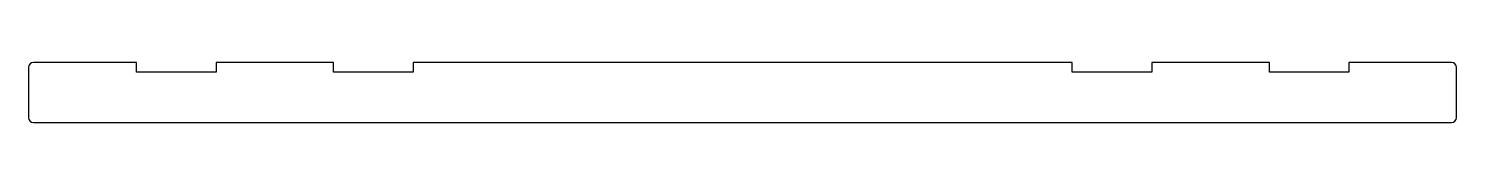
# Model space of a CAD drawing. Extents: x 0 to 567, y 0 to 24.
import ezdxf

# ---------------------------------------------------------------- set-up
doc = ezdxf.new("R2010")
doc.units = 0
doc.layers.add('Layer_1', color=7, linetype='CONTINUOUS')

msp = doc.modelspace()

# ---------------------------------------------------------------- linework, layer by layer
at = {"layer": 'Layer_1', "color": 7}
for p, q in [((43.009117, 24.141007), (2.141107, 24.141007)), ((43.009117, 20.231241), (43.009117, 24.141007)), ((121.241447, 24.141007), (74.603678, 24.141007)), ((74.603678, 24.141007), (74.603678, 20.231241)), ((121.241447, 20.231241), (121.241447, 24.141007)), ((414.611447, 24.141007), (152.836005, 24.141007)), ((152.836005, 24.141007), (152.836005, 20.231241)), ((414.611447, 20.231241), (414.611447, 24.141007)), ((492.843222, 24.141007), (446.205999, 24.141007)), ((446.205999, 24.141007), (446.205999, 20.231241)), ((492.843222, 20.231241), (492.843222, 24.141007)), ((565.140991, 24.141007), (524.437774, 24.141007)), ((524.437774, 24.141007), (524.437774, 20.231241)), ((0.141111, 22.141011), (0.141111, 2.141107)), ((74.603678, 20.231241), (43.009117, 20.231241)), ((152.836005, 20.231241), (121.241447, 20.231241)), ((446.205999, 20.231241), (414.611447, 20.231241)), ((524.437774, 20.231241), (492.843222, 20.231241)), ((567.140987, 2.141107), (567.140987, 22.141011)), ((2.141107, 0.141111), (565.140991, 0.141111))]:
    msp.add_line(p, q, dxfattribs=at)
for points in [[(2.141107, 24.141007), (1.036541, 24.141005), (0.141113, 23.245577), (0.141111, 22.141011)], [(567.140987, 22.141011), (567.140985, 23.245577), (566.245558, 24.141005), (565.140991, 24.141007)], [(0.141111, 2.141107), (0.141113, 1.036541), (1.036541, 0.141114), (2.141107, 0.141111)], [(565.140991, 0.141111), (566.245558, 0.141114), (567.140985, 1.036541), (567.140987, 2.141107)]]:
    msp.add_open_spline(points, degree=3, dxfattribs=at)

doc.saveas('drawing.dxf')
